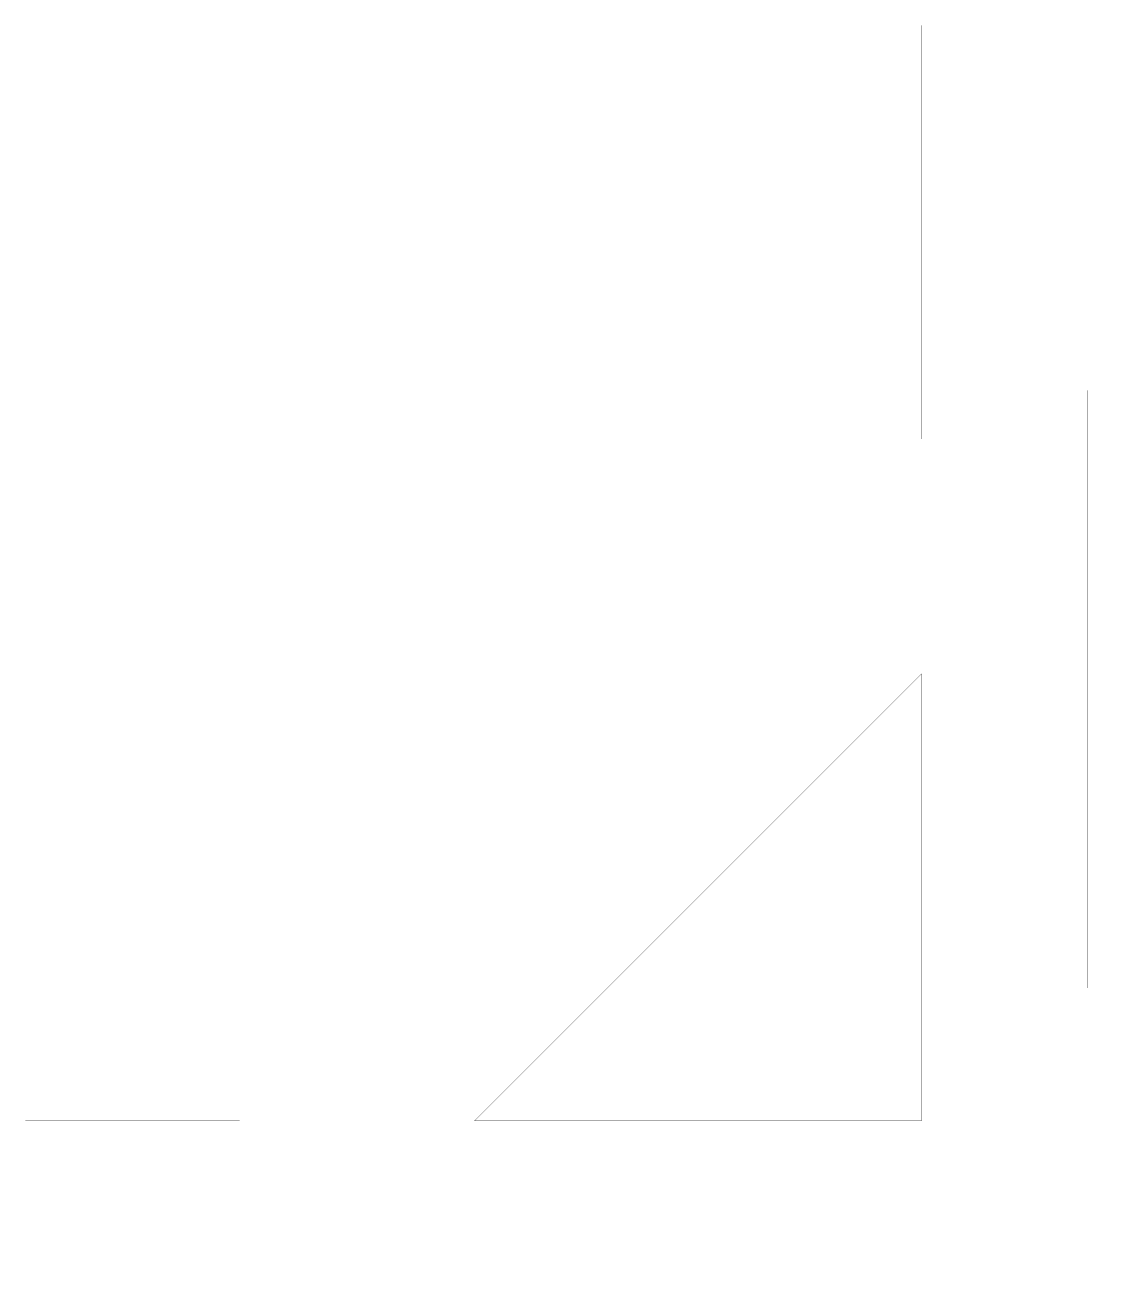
# Model space of a CAD drawing. Extents: x 0.04 to 1.34, y 0.05 to 1.54.
import ezdxf

# ---------------------------------------------------------------- set-up
doc = ezdxf.new("R2010")
doc.units = 0
doc.layers.get('0').update_dxf_attribs({"linetype": 'CONTINUOUS'})

msp = doc.modelspace()

# ---------------------------------------------------------------- linework, layer by layer
at = {"color": 1, "const_width": 0.000149}
for points in [[(0.0394, 0.0479), (0.0394, 0.2446), (0.2937, 0.2446), (1.1024, 1.0533), (1.1024, 1.5439), (1.3386, 1.5439), (1.3386, 1.111), (1.2992, 1.111), (1.2992, 0.4021), (1.3386, 0.4021), (1.3386, 0.0479), (0.0394, 0.0479)], [(1.1024, 0.7749), (0.5722, 0.2446), (1.1024, 0.2446), (1.1024, 0.7749)]]:
    msp.add_lwpolyline(points, close=True, dxfattribs=at)

doc.saveas('drawing.dxf')
